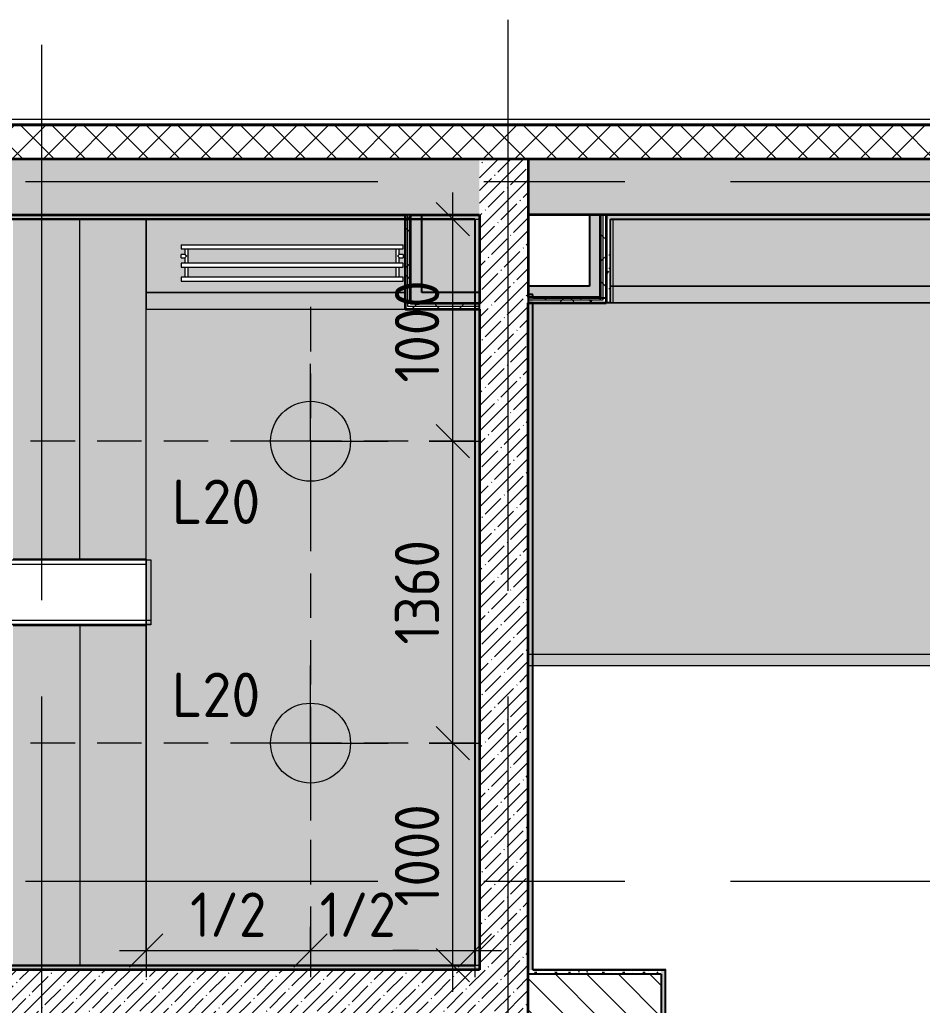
# Model space of a CAD drawing. Header units: millimetres. Extents: x 81425 to 274970, y -8553 to 29000.
# Drawn here: x 98510 to 102574, y 17591 to 22028 of the extents above; entities that cross this region are included whole.
import ezdxf

# ---------------------------------------------------------------- set-up
doc = ezdxf.new("R2010")
doc.units = ezdxf.units.MM
doc.linetypes.add('ADSK_Штрих_ш2 п1', pattern=[300, 200, -100])
doc.linetypes.add('Осевая', pattern=[3175, 635, -476.25, 1587.5, -476.25])
for name, color, linetype, lineweight in [('A-ANNO-DIMS', 7, 'Continuous', 9), ('A-ANNO-DIMS-100', 7, 'Continuous', 9), ('A-ANNO-NOTE', 7, 'Continuous', 9), ('A-DETL-2', 7, 'ADSK_Штрих_ш2 п1', 9), ('A-WALL', 7, 'Continuous', 9), ('E-LITE-EQPM-IDEN', 7, 'Continuous', 9), ('I-WALL', 7, 'Continuous', 9), ('M-EQPM', 7, 'Continuous', 9), ('S-STRS-2', 7, 'Continuous', 9), ('Оси', 7, 'Continuous', 9), ('Оси-2', 7, 'Осевая', 9)]:
    doc.layers.add(name, color=color, linetype=linetype, lineweight=lineweight)
for name, color, linetype, lineweight, true_color in [('A-CLNG-1', 7, 'Continuous', 9, 0xc0c0c0), ('A-WALL-1', 7, 'Continuous', 35, 0x3c3c3c), ('A-WALL-2', 7, 'Continuous', 25, 0x3c3c3c), ('A-WALL-4', 7, 'Continuous', 13, 0x3c3c3c), ('A-WALL-FNSH-1', 7, 'Continuous', 9, 0x3c3c3c), ('A-WALL-FNSH-2', 7, 'Continuous', 13, 0x3c3c3c)]:
    doc.layers.add(name, color=color, linetype=linetype, lineweight=lineweight, true_color=true_color)
doc.layers.add('A-CLNG-PATT-1', color=7, linetype='Continuous', lineweight=9, transparency=1)
doc.layers.add('S-STRS-1', color=7, linetype='Continuous', lineweight=13, transparency=1)
doc.styles.add('GOST Common', font='GOST_Common.ttf', dxfattribs={"height": 200})
doc.styles.add('ISOCPEUR_2', font='isocpeur.ttf', dxfattribs={"width": 0.9, "height": 200})
doc.dimstyles.new('ISO-2_0_0_9К_Средний_округл2', dxfattribs={"dimscale": 304.8, "dimtxt": 199.196235, "dimasz": 0.492126, "dimexe": 0.393701, "dimexo": 0, "dimgap": 0, "dimtad": 1, "dimdec": 0, "dimrnd": 10, "dimzin": 0, "dimdsep": 46, "dimtxsty": 'ISOCPEUR_2', "dimblk1": 'OBLIQUE', "dimblk2": 'OBLIQUE', "dimsah": 1, "dimcen": 0.09, "dimdle": 0.393701, "dimazin": 0, "dimtfac": 1, "dimtdec": 4, "dimtix": 1, "dimtmove": 0, "dimatfit": 3, "dimfxl": 1, "dimtvp": 1, "dimtolj": 1, "dimtzin": 0, "dimarcsym": 2})
doc.dimstyles.new('ISO-2_0_0_9К_Средний_округл2_1', dxfattribs={"dimscale": 304.8, "dimtxt": 199.196235, "dimasz": 0.492126, "dimexe": 0.393701, "dimexo": 0, "dimgap": 0, "dimtad": 1, "dimdec": 0, "dimrnd": 10, "dimzin": 0, "dimdsep": 46, "dimtxsty": 'ISOCPEUR_2', "dimblk1": 'OBLIQUE', "dimblk2": 'OBLIQUE', "dimsah": 1, "dimcen": 0.09, "dimdle": 0.393701, "dimazin": 0, "dimtfac": 1, "dimtdec": 4, "dimtix": 1, "dimtmove": 1, "dimatfit": 3, "dimfxl": 1, "dimtvp": 1, "dimtolj": 1, "dimtzin": 0, "dimarcsym": 2})
pattern_1 = [(45, (0, 0), (-57.024626, 57.024626), []), (45, (57.025, 0), (-57.024626, 57.024626), [100.806, -20.161, 3.353, -16.808])]
pattern_2 = [(0, (0, 0), (121.92, 30.48), [10.058, -81.382, 10.058, -81.382, -487.68]), (0, (0, 0), (121.92, 30.48), [-182.88, 10.058, -172.822, 10.058, -81.382, -213.36]), (0, (0, 0), (121.92, 30.48), [-457.2, 10.058, -50.902, 10.058, -142.342]), (120, (45.72, 15.24), (-87.356454, 90.345817), [10.058, -81.382, 10.058, -81.382, -487.68]), (120, (45.72, 15.24), (-87.356454, 90.345817), [-182.88, 10.058, -172.822, 10.058, -81.382, -213.36]), (120, (45.72, 15.24), (-87.356454, 90.345817), [-457.2, 10.058, -50.902, 10.058, -142.342]), (240, (60.96, 76.2), (-34.563546, -120.825817), [10.058, -81.382, 10.058, -81.382, -487.68]), (240, (60.96, 76.2), (-34.563546, -120.825817), [-182.88, 10.058, -172.822, 10.058, -81.382, -213.36]), (240, (60.96, 76.2), (-34.563546, -120.825817), [-457.2, 10.058, -50.902, 10.058, -142.342])]
pattern_3 = [(45, (0, 0), (-106.06602, 106.06602), []), (135, (0, 0), (-106.06602, -106.06602), [])]

# ---------------------------------------------------------------- blocks, each defined once
blk = doc.blocks.new('radiator_prado_classic_z_tip_30_po exemplyaru - Classic Z Тип 30-300-31189092-План расстановки осветительного оборудования 1 этажа в осях 23-33')
at = {"layer": 'M-EQPM'}
for p, q in [((0, 228), (0, 210)), ((1000, 228), (0, 228)), ((1000, 210), (1000, 228)), ((0, 210), (1000, 210)), ((17.5, 210), (17.5, 164)), ((32.5, 164), (32.5, 210)), ((967.5, 210), (967.5, 164)), ((982.5, 164), (982.5, 210)), ((1000, 164), (0, 164)), ((0, 164), (0, 146)), ((0, 146), (1000, 146)), ((17.5, 146), (17.5, 121.5)), ((32.5, 82), (32.5, 146)), ((967.5, 146), (967.5, 82)), ((982.5, 121.5), (982.5, 146)), ((1000, 146), (1000, 164)), ((17.5, 121.5), (0, 121.5)), ((17.5, 121.5), (0, 121.5)), ((0, 121.5), (0, 121.2)), ((0, 106.5), (0, 121.5)), ((0, 121.2), (0, 121.2)), ((0, 106.8), (0, 106.5)), ((0, 106.8), (0, 106.8)), ((0, 106.5), (17.5, 106.5)), ((0, 106.5), (17.5, 106.5)), ((17.5, 106.5), (17.5, 82)), ((1000, 121.5), (982.5, 121.5)), ((1000, 121.5), (982.5, 121.5)), ((982.5, 82), (982.5, 106.5)), ((982.5, 106.5), (1000, 106.5)), ((982.5, 106.5), (1000, 106.5)), ((1000, 121.5), (1000, 106.5)), ((1000, 121.2), (1000, 121.5)), ((1000, 121.5), (1000, 121.2)), ((1000, 121.2), (1000, 121.5)), ((1000, 106.5), (1000, 106.8)), ((1000, 106.8), (1000, 106.5)), ((1000, 106.5), (1000, 106.8)), ((1000, 82), (0, 82)), ((0, 82), (0, 64)), ((1000, 64), (0, 64)), ((1000, 64), (1000, 82))]:
    blk.add_line(p, q, dxfattribs=at)
for points, knots in [([(25, 114), (24.5, 114.5), (23.6, 115.4), (22.4, 116.6), (21.6, 117.4), (21.1, 117.9), (20.8, 118.2), (20.5, 118.5), (20.2, 118.8), (19.8, 119.1), (19.6, 119.4), (19.3, 119.7), (19, 120), (18.7, 120.3), (18.5, 120.5), (18.3, 120.7), (18.1, 120.9), (17.9, 121.1), (17.8, 121.2), (17.7, 121.3), (17.5, 121.5), (17.5, 121.5), (17.5, 121.5)], [0, 0, 0, 0, 0.142857, 0.285714, 0.357143, 0.392857, 0.428571, 0.464286, 0.5, 0.535714, 0.571429, 0.607143, 0.642857, 0.678571, 0.714286, 0.75, 0.785714, 0.821429, 0.857143, 0.892857, 0.928571, 1, 1, 1, 1]), ([(17.5, 106.5), (17.5, 106.5), (17.5, 106.5), (17.7, 106.7), (17.8, 106.8), (17.9, 106.9), (18.1, 107.1), (18.3, 107.3), (18.5, 107.5), (18.7, 107.7), (19, 108), (19.3, 108.3), (19.6, 108.6), (19.8, 108.9), (20.3, 109.3), (20.7, 109.7), (21.1, 110.1), (21.6, 110.6), (22.4, 111.4), (23.6, 112.6), (24.5, 113.5), (25, 114)], [0, 0, 0, 0, 0.071429, 0.107143, 0.142857, 0.178571, 0.214286, 0.25, 0.285714, 0.321429, 0.357143, 0.392857, 0.428571, 0.464286, 0.5, 0.571429, 0.607143, 0.642857, 0.714286, 0.857143, 1, 1, 1, 1]), ([(975, 114), (975.5, 114.5), (976.4, 115.4), (977.6, 116.6), (978.4, 117.4), (978.9, 117.9), (979.2, 118.2), (979.5, 118.5), (979.8, 118.8), (980.1, 119.2), (980.4, 119.4), (980.7, 119.7), (981, 120), (981.3, 120.3), (981.5, 120.5), (981.7, 120.7), (981.9, 120.9), (982.1, 121.1), (982.2, 121.2), (982.3, 121.3), (982.5, 121.5), (982.5, 121.5), (982.5, 121.5)], [0, 0, 0, 0, 0.142857, 0.285714, 0.357143, 0.392857, 0.428571, 0.464286, 0.5, 0.535714, 0.571429, 0.607143, 0.642857, 0.678571, 0.714286, 0.75, 0.785714, 0.821429, 0.857143, 0.892857, 0.928571, 1, 1, 1, 1]), ([(982.5, 106.5), (982.5, 106.5), (982.5, 106.5), (982.3, 106.7), (982.2, 106.8), (982.1, 106.9), (981.9, 107.1), (981.7, 107.3), (981.5, 107.5), (981.3, 107.7), (981, 108), (980.7, 108.3), (980.4, 108.6), (980.1, 108.8), (979.7, 109.3), (979.3, 109.7), (978.9, 110.1), (978.4, 110.6), (977.6, 111.4), (976.4, 112.6), (975.5, 113.5), (975, 114)], [0, 0, 0, 0, 0.071429, 0.107143, 0.142857, 0.178571, 0.214286, 0.25, 0.285714, 0.321429, 0.357143, 0.392857, 0.428571, 0.464286, 0.5, 0.571429, 0.607143, 0.642857, 0.714286, 0.857143, 1, 1, 1, 1])]:
    blk.add_open_spline(points, degree=3, knots=knots, dxfattribs=at)
blk = doc.blocks.new('Зашивка приборов отопления - Зашивка приборов отопления-33267402-План расстановки осветительного оборудования 1 этажа в осях 23-33')
at = {"layer": 'A-WALL'}
for p, q in [((101170, 20829), (101181, 20829)), ((101181, 20829), (101170, 20829)), ((101181, 20829), (105530, 20829)), ((105530, 20829), (101181, 20829)), ((101150, 20754), (105530, 20754))]:
    blk.add_line(p, q, dxfattribs=at)
blk = doc.blocks.new('Зашивка приборов отопления32 - Зашивка приборов отопления-33323791-План расстановки осветительного оборудования 1 этажа в осях 23-33')
at = {"layer": 'A-WALL'}
for p, q in [((126595, 120), (125430, 120)), ((126595, 45), (126595, 120)), ((126595, 45), (125430, 45)), ((125430, 45), (126595, 45)), ((126595, -285), (126595, 45)), ((126595, -285), (126595, 45))]:
    blk.add_line(p, q, dxfattribs=at)
blk = doc.blocks.new('DIMBLOCK160-План расстановки осветительного оборудования 1 этажа в осях 23-33')
at = {"layer": 'A-ANNO-DIMS-100'}
for p, q in [((99080, 19600), (99080, 17717.3)), ((99080, 17837.3), (99080, 19600)), ((99819.5, 17943.4), (99819.5, 17717.3)), ((99819.5, 17837.3), (99819.5, 17943.4)), ((98960, 17837.3), (99819.5, 17837.3))]:
    blk.add_line(p, q, dxfattribs=at)
at = {"layer": 'A-ANNO-DIMS-100', "lineweight": 20}
for p, q in [((99080, 17837.3), (99155, 17912.3)), ((99819.5, 17837.3), (99894.5, 17912.3)), ((99080, 17837.3), (99005, 17762.3)), ((99819.5, 17837.3), (99744.5, 17762.3))]:
    blk.add_line(p, q, dxfattribs=at)
at = {"layer": 'A-ANNO-DIMS-100', "color": 0, "insert": (99277.4, 18098.6), "char_height": 200, "width": 413.715, "attachment_point": 1, "line_spacing_factor": 1.149209, "style": 'ISOCPEUR_2'}
blk.add_mtext('1/2', dxfattribs=at)
blk = doc.blocks.new('_Oblique')
at = {"color": 0, "linetype": 'ByBlock', "lineweight": -2}
blk.add_line((-0.5, -0.5), (0.5, 0.5), dxfattribs=at)
blk = doc.blocks.new('DIMBLOCK161-План расстановки осветительного оборудования 1 этажа в осях 23-33')
at = {"layer": 'A-ANNO-DIMS-100'}
for p, q in [((99819.5, 17943.4), (99819.5, 17717.3)), ((99819.5, 17837.3), (99819.5, 17943.4)), ((100559, 17943.4), (100559, 17717.3)), ((100559, 17837.3), (100559, 17943.4)), ((99819.5, 17837.3), (100679, 17837.3)), ((99860.7, 17837.3), (100305.5, 17837.3)), ((100305.5, 17837.3), (100189.3, 17837.3))]:
    blk.add_line(p, q, dxfattribs=at)
at = {"layer": 'A-ANNO-DIMS-100', "lineweight": 20}
for p, q in [((99819.5, 17837.3), (99894.5, 17912.3)), ((100559, 17837.3), (100634, 17912.3)), ((99819.5, 17837.3), (99744.5, 17762.3)), ((100559, 17837.3), (100484, 17762.3))]:
    blk.add_line(p, q, dxfattribs=at)
at = {"layer": 'A-ANNO-DIMS-100', "color": 0, "insert": (99860.7, 18098.6), "char_height": 200, "width": 413.715, "attachment_point": 1, "line_spacing_factor": 1.149209, "style": 'ISOCPEUR_2'}
blk.add_mtext('1/2', dxfattribs=at)
blk = doc.blocks.new('DIMBLOCK162-План расстановки осветительного оборудования 1 этажа в осях 23-33')
at = {"layer": 'A-ANNO-DIMS-100', "lineweight": 20}
for p, q in [((100460.3, 18771), (100385.3, 18846)), ((100460.3, 18771), (100535.3, 18696)), ((100460.3, 17771), (100385.3, 17846)), ((100460.3, 17771), (100535.3, 17696))]:
    blk.add_line(p, q, dxfattribs=at)
at = {"layer": 'A-ANNO-DIMS-100'}
for p, q in [((100354.3, 18771), (100580.3, 18771)), ((100460.3, 18771), (100354.3, 18771)), ((100460.3, 17651), (100460.3, 18771)), ((100354.3, 17771), (100580.3, 17771)), ((100460.3, 17771), (100354.3, 17771))]:
    blk.add_line(p, q, dxfattribs=at)
at = {"layer": 'A-ANNO-DIMS-100', "color": 0, "insert": (100199, 18035.4), "char_height": 200, "width": 565.411, "attachment_point": 1, "rotation": 90, "line_spacing_factor": 1.149209, "style": 'ISOCPEUR_2'}
blk.add_mtext('1000', dxfattribs=at)
blk = doc.blocks.new('DIMBLOCK163-План расстановки осветительного оборудования 1 этажа в осях 23-33')
at = {"layer": 'A-ANNO-DIMS-100', "lineweight": 20}
for p, q in [((100460.3, 20130), (100385.3, 20205)), ((100460.3, 20130), (100535.3, 20055)), ((100460.3, 18771), (100385.3, 18846)), ((100460.3, 18771), (100535.3, 18696))]:
    blk.add_line(p, q, dxfattribs=at)
at = {"layer": 'A-ANNO-DIMS-100'}
for p, q in [((100354.3, 20130), (100580.3, 20130)), ((100460.3, 20130), (100354.3, 20130)), ((100460.3, 18771), (100460.3, 20130)), ((100354.3, 18771), (100580.3, 18771)), ((100460.3, 18771), (100354.3, 18771))]:
    blk.add_line(p, q, dxfattribs=at)
at = {"layer": 'A-ANNO-DIMS-100', "color": 0, "insert": (100199, 19214.9), "char_height": 200, "width": 565.411, "attachment_point": 1, "rotation": 90, "line_spacing_factor": 1.149209, "style": 'ISOCPEUR_2'}
blk.add_mtext('1360', dxfattribs=at)
blk = doc.blocks.new('DIMBLOCK164-План расстановки осветительного оборудования 1 этажа в осях 23-33')
at = {"layer": 'A-ANNO-DIMS-100'}
for p, q in [((100460.3, 20130), (100460.3, 21250)), ((100354.3, 21130), (100580.3, 21130)), ((100460.3, 21130), (100354.3, 21130)), ((100354.3, 20130), (100580.3, 20130)), ((100460.3, 20130), (100354.3, 20130))]:
    blk.add_line(p, q, dxfattribs=at)
at = {"layer": 'A-ANNO-DIMS-100', "lineweight": 20}
for p, q in [((100460.3, 21130), (100385.3, 21205)), ((100460.3, 21130), (100535.3, 21055)), ((100460.3, 20130), (100385.3, 20205)), ((100460.3, 20130), (100535.3, 20055))]:
    blk.add_line(p, q, dxfattribs=at)
at = {"layer": 'A-ANNO-DIMS-100', "color": 0, "insert": (100199, 20394.4), "char_height": 200, "width": 565.411, "attachment_point": 1, "rotation": 90, "line_spacing_factor": 1.149209, "style": 'ISOCPEUR_2'}
blk.add_mtext('1000', dxfattribs=at)

msp = doc.modelspace()

# ---------------------------------------------------------------- hatches: boundary and pattern name
at = {"layer": 'A-CLNG-PATT-1'}
msp.add_hatch(color=256, dxfattribs=at).paths.add_polyline_path([(100965.4, 19170), (110529, 19170), (110529, 20870), (110329, 20870), (110329, 21130), (108490, 21130), (108490, 20750), (108130, 20750), (108130, 21130), (106070, 21129), (106070, 20750), (105530, 20750), (105530, 21130), (101181, 21130), (101181, 20754), (100821, 20754), (100821, 19170), (100832, 19170)])
at = {"layer": 'A-WALL'}
h = msp.add_hatch(dxfattribs=at)
h.set_pattern_fill('FP_4', color=256, style=0, pattern_type=2)
h.set_pattern_definition([(45, (0, 0), (-70.71068, 70.71068), []), (135, (0, 0), (-70.71068, -70.71068), [])])
h.paths.add_polyline_path([(125233, 21400), (125238, 21400), (125238, 21550), (110941.5, 21550), (111050, 21400), (125230, 21400)])
h.paths.add_polyline_path([(110464.9, 21400), (110803.2, 21400), (110694.6, 21550), (96610, 21550), (96610, 21400), (110350, 21400)])
h.paths.add_polyline_path([(93156, 21400), (93310, 21400), (93310, 21550), (93060, 21550), (93060, 21400)])
at = {"layer": 'I-WALL'}
h = msp.add_hatch(dxfattribs=at)
h.set_pattern_fill('FP_1', color=256, style=0, pattern_type=2)
h.set_pattern_definition(pattern_1)
h.paths.add_polyline_path([(100146.1, 21150), (100580, 21150), (100580, 21400), (96610, 21400), (96610, 21150), (99813.2, 21150)])
h.paths.add_polyline_path([(93310, 21150), (93310, 21400), (93060, 21400), (93060, 21150), (93156, 21150)])
h = msp.add_hatch(dxfattribs=at)
h.set_pattern_fill('FP_1', color=256, style=0, pattern_type=2)
h.set_pattern_definition(pattern_1)
h.paths.add_polyline_path([(100800, 17750), (100800, 21400), (100580, 21400), (100580, 17750)])
h = msp.add_hatch(dxfattribs=at)
h.set_pattern_fill('FP_1', color=256, style=0, pattern_type=2)
h.set_pattern_definition(pattern_1)
h.paths.add_polyline_path([(110350, 21150), (110350, 21400), (106050, 21400), (106050, 21150), (109799.1, 21150)])
h.paths.add_polyline_path([(105550, 21150), (105550, 21400), (100800, 21400), (100800, 21150), (105530, 21150)])
h = msp.add_hatch(dxfattribs=at)
h.set_pattern_fill('FP_38', color=256, style=0, pattern_type=2)
h.set_pattern_definition(pattern_2)
h.paths.add_polyline_path([(100559, 21130), (100560, 21130), (100560, 21150), (96610, 21150), (96610, 21130), (100479, 21130)])
h = msp.add_hatch(dxfattribs=at)
h.set_pattern_fill('FP_42', color=256, style=0, pattern_type=2)
h.set_pattern_definition(pattern_3)
h.paths.add_polyline_path([(100257.5, 20725), (100257.5, 21150), (100245, 21150), (100245, 20725)])
h = msp.add_hatch(dxfattribs=at)
h.set_pattern_fill('FP_42', color=256, style=0, pattern_type=2)
h.set_pattern_definition(pattern_3)
h.paths.add_polyline_path([(100270, 20737.5), (100270, 21150), (100257.5, 21150), (100257.5, 20737.5)])
for points in [[(100320, 20750), (100320, 21150), (100270, 21150), (100270, 20750), (100312.5, 20750)], [(101125, 20779), (101125, 21150), (101075, 21150), (101075, 20779)], [(101075, 20779), (101075, 20829), (100800, 20829), (100800, 20779)], [(100580, 20750), (100580, 20800), (100320, 20800), (100320, 20750), (100479, 20750)], [(110530, 19120), (110530, 19170), (100800, 19170), (100800, 19120), (110464.9, 19120)]]:
    msp.add_hatch(color=256, dxfattribs=at).paths.add_polyline_path(points)
h = msp.add_hatch(dxfattribs=at)
h.set_pattern_fill('FP_38', color=256, style=0, pattern_type=2)
h.set_pattern_definition(pattern_2)
h.paths.add_polyline_path([(100580, 17770), (100580, 21150), (100560, 21150), (100560, 17770)])
h = msp.add_hatch(dxfattribs=at)
h.set_pattern_fill('FP_42', color=256, style=0, pattern_type=2)
h.set_pattern_definition(pattern_3)
h.paths.add_polyline_path([(101137.5, 20766.5), (101137.5, 21150), (101125, 21150), (101125, 20766.5)])
h = msp.add_hatch(dxfattribs=at)
h.set_pattern_fill('FP_42', color=256, style=0, pattern_type=2)
h.set_pattern_definition(pattern_3)
h.paths.add_polyline_path([(101137.5, 20754), (101150, 20754), (101150, 21150), (101137.5, 21150), (101137.5, 20766.5)])
h = msp.add_hatch(dxfattribs=at)
h.set_pattern_fill('FP_38', color=256, style=0, pattern_type=2)
h.set_pattern_definition(pattern_2)
h.paths.add_polyline_path([(105530, 21130), (105530, 21150), (101150, 21150), (101150, 21130), (104473.3, 21130)])
h = msp.add_hatch(dxfattribs=at)
h.set_pattern_fill('FP_38', color=256, style=0, pattern_type=2)
h.set_pattern_definition(pattern_2)
h.paths.add_polyline_path([(101170, 20775), (101170, 21130), (101150, 21130), (101150, 20775)])
h = msp.add_hatch(dxfattribs=at)
h.set_pattern_fill('FP_38', color=256, style=0, pattern_type=2)
h.set_pattern_definition(pattern_2)
h.paths.add_polyline_path([(100820, 17750), (100820, 20791.5), (100800, 20791.5), (100800, 17750)])
h = msp.add_hatch(dxfattribs=at)
h.set_pattern_fill('FP_42', color=256, style=0, pattern_type=2)
h.set_pattern_definition(pattern_3)
h.paths.add_polyline_path([(100800, 20766.5), (101125, 20766.5), (101125, 20779), (100800, 20779)])
h = msp.add_hatch(dxfattribs=at)
h.set_pattern_fill('FP_38', color=256, style=0, pattern_type=2)
h.set_pattern_definition(pattern_2)
h.paths.add_polyline_path([(100820, 20755), (101170, 20755), (101170, 20775), (100820, 20775)])
h = msp.add_hatch(dxfattribs=at)
h.set_pattern_fill('FP_42', color=256, style=0, pattern_type=2)
h.set_pattern_definition(pattern_3)
h.paths.add_polyline_path([(100320, 20725), (100580, 20725), (100580, 20737.5), (100257.5, 20737.5), (100257.5, 20725), (100312.5, 20725)])
h = msp.add_hatch(dxfattribs=at)
h.set_pattern_fill('FP_42', color=256, style=0, pattern_type=2)
h.set_pattern_definition(pattern_3)
h.paths.add_polyline_path([(100312.5, 20737.5), (100580, 20737.5), (100580, 20750), (100270, 20750), (100270, 20737.5)])
h = msp.add_hatch(dxfattribs=at)
h.set_pattern_fill('FP_42', color=256, style=0, pattern_type=2)
h.set_pattern_definition(pattern_3)
h.paths.add_polyline_path([(101125, 20754), (101137.5, 20754), (101137.5, 20766.5), (100800, 20766.5), (100800, 20754), (101075, 20754)])
h = msp.add_hatch(dxfattribs=at)
h.set_pattern_fill('FP_38', color=256, style=0, pattern_type=2)
h.set_pattern_definition(pattern_2)
h.paths.add_polyline_path([(100580, 17750), (100580, 17770), (94580, 17770), (94580, 17750), (100479, 17750)])
h = msp.add_hatch(dxfattribs=at)
h.set_pattern_fill('FP_1', color=256, style=0, pattern_type=2)
h.set_pattern_definition(pattern_1)
h.paths.add_polyline_path([(100108, 17530), (100800, 17530), (100800, 17750), (94800, 17750), (94800, 17530), (98720, 17530)])
h = msp.add_hatch(dxfattribs=at)
h.set_pattern_fill('FP_38', color=256, style=0, pattern_type=2)
h.set_pattern_definition(pattern_2)
h.paths.add_polyline_path([(101398, 17730), (101398, 17750), (100800, 17750), (100800, 17730)])
h = msp.add_hatch(dxfattribs=at)
h.set_pattern_fill('FP_3', color=256, style=0, pattern_type=2)
h.set_pattern_definition([(135, (0, 0), (-70.71068, -70.71068), [])])
h.paths.add_polyline_path([(101198, 17530), (101398, 17530), (101398, 17730), (100800, 17730), (100800, 17530)])
h = msp.add_hatch(dxfattribs=at)
h.set_pattern_fill('FP_38', color=256, style=0, pattern_type=2)
h.set_pattern_definition(pattern_2)
h.paths.add_polyline_path([(101398, 13557), (101418, 13557), (101418, 17750), (101398, 17750), (101398, 13617.1)])
at = {"layer": 'S-STRS-1'}
for points in [[(98480, 19600), (98780, 19600), (98780, 21130), (98480, 21130), (98480, 19706.4)], [(98780, 19600), (98780, 21130), (98480, 21130), (98480, 19600)], [(98780, 19600), (99080, 19600), (99080, 21130), (98780, 21130), (98780, 19706.4)], [(98780, 19600), (99080, 19600), (99080, 21130), (98780, 21130), (98780, 19706.4)], [(98780, 17770), (98780, 19300), (98480, 19300), (98480, 17770), (98720, 17770)], [(98780, 17770), (98780, 19300), (98480, 19300), (98480, 17770), (98720, 17770)], [(99080, 17770), (99080, 19300), (98780, 19300), (98780, 17770)], [(99080, 17770), (99080, 19300), (98780, 19300), (98780, 17770)]]:
    msp.add_hatch(color=256, dxfattribs=at).paths.add_polyline_path(points)
h = msp.add_hatch(color=256, dxfattribs=at)
h.paths.add_polyline_path([(100236.7, 20970.8), (100236.1, 20957.1), (100219.2, 20956.8), (100219.2, 20932.3), (100236.7, 20932.3), (100236.7, 20914.3), (100219.2, 20914.3), (100219.2, 20868.3), (100236.7, 20868.3), (100236.7, 20850.3), (99236.7, 20850.3), (99236.7, 20868.3), (99254.2, 20868.3), (99254.2, 20914.3), (99236.7, 20914.3), (99236.7, 20932.3), (99254.2, 20932.3), (99254.2, 20957.1), (99236.7, 20957.8), (99236.7, 20971.5), (99254.2, 20971.8), (99254.2, 20996.3), (99236.7, 20996.3), (99236.7, 21014.3), (100236.7, 21014.3), (100236.7, 20996.3), (100219.2, 20996.3), (100219.2, 20971.5), (100236.7, 20971.5)])
h.paths.add_polyline_path([(99080, 17770), (100560, 17771), (100560, 20725), (100245, 20725), (100245, 21130), (99080, 21130), (99080, 19300)])
h.paths.add_polyline_path([(100479, 20800), (100560, 20800), (100559, 21130), (100320, 21130), (100320, 20800)])
h.paths.add_polyline_path([(99480.4, 20868.3), (100204.2, 20868.3), (100204.2, 20914.3), (99269.2, 20914.3), (99269.2, 20868.3), (99313.9, 20868.3)])
h.paths.add_polyline_path([(100146.1, 20932.3), (100204.2, 20932.3), (100204.2, 20996.3), (99269.2, 20996.3), (99269.2, 20932.3), (99813.2, 20932.3)])
h.paths.add_polyline_path([(99260.2, 20962.9), (99261.7, 20964.3), (99259.3, 20965.7), (99259.8, 20964.3)])
h = msp.add_hatch(color=256, dxfattribs=at)
h.paths.add_polyline_path([(99080, 17770), (100560, 17771), (100560, 20725), (99080, 20725), (99080, 19595), (99100, 19595), (99100, 19305), (99080, 19305), (99080, 19300)])
h.paths.add_polyline_path([(100320, 20800), (100560, 20800), (100559, 21130), (100320, 21130), (100320, 20840)])

# ---------------------------------------------------------------- linework, layer by layer
at = {"layer": 'A-ANNO-NOTE'}
for p, q in [((99819.5, 20130), (99819.5, 20478.9)), ((99819.5, 20130), (99470.6, 20130)), ((99819.5, 20130), (99819.5, 19781.1)), ((99819.5, 20130), (100168.4, 20130)), ((99819.5, 18771), (99819.5, 19119.9)), ((99819.5, 18771), (99470.6, 18771)), ((99819.5, 18771), (99819.5, 18422.1)), ((99819.5, 18771), (100168.4, 18771))]:
    msp.add_line(p, q, dxfattribs=at)
for centre in [(99819.5, 20130), (99819.5, 18771)]:
    msp.add_circle(centre, 180, dxfattribs=at)
at = {"layer": 'A-CLNG-1'}
for p in [(101181, 21130), (101150, 20754)]:
    msp.add_line(p, (101181, 20754), dxfattribs=at)
at = {"layer": 'A-DETL-2'}
for p, q in [((99819.5, 20734.8), (99819.5, 17760.7)), ((100559, 20130), (93050, 20130)), ((100559, 18771), (93065.2, 18771))]:
    msp.add_line(p, q, dxfattribs=at)
at = {"layer": 'A-WALL'}
for p, q in [((96570, 21580), (111141.9, 21580)), ((110694.6, 21550), (96610, 21550)), ((100257.5, 20737.5), (100257.5, 21150)), ((101137.5, 20766.5), (101137.5, 21150)), ((100580, 20737.5), (100257.5, 20737.5)), ((100800, 20766.5), (101137.5, 20766.5)), ((100821, 19120), (100820, 19120)), ((100560, 17771), (100559, 17771)), ((100821, 17751), (100821, 17750))]:
    msp.add_line(p, q, dxfattribs=at)
at = {"layer": 'A-WALL-1'}
for p, q in [((105550, 21400), (96610, 21400)), ((100800, 21400), (100800, 20779)), ((96610, 21150), (100245, 21150)), ((100245, 21150), (100245, 20725)), ((100270, 21150), (100580, 21150)), ((100270, 20750), (100270, 21150)), ((100580, 21150), (100580, 20750)), ((105550, 21150), (100800, 21150)), ((101125, 20779), (101125, 21150)), ((101150, 21150), (101150, 20754)), ((100800, 20779), (101125, 20779)), ((100245, 20725), (100580, 20725)), ((100580, 20750), (100270, 20750)), ((100580, 20725), (100580, 17750)), ((100800, 17530), (100800, 20754)), ((100800, 20754), (101150, 20754)), ((100580, 17750), (94580, 17750))]:
    msp.add_line(p, q, dxfattribs=at)
at = {"layer": 'A-WALL-2'}
for p, q in [((100560, 21130), (96610, 21130)), ((100270, 21150), (100245, 21150)), ((100320, 20800), (100320, 21150)), ((100560, 21130), (100560, 17770)), ((101075, 21150), (101075, 20829)), ((101170, 20755), (101170, 21130)), ((101170, 21130), (105530, 21130)), ((101075, 20829), (100800, 20829)), ((100580, 20800), (100320, 20800)), ((100820, 20791.5), (100800, 20791.5)), ((100800, 20779), (100800, 20754)), ((100820, 20775), (100820, 20791.5)), ((101150, 20775), (100820, 20775)), ((100580, 20725), (100580, 20750)), ((100820, 17750), (100820, 20755)), ((100820, 20755), (101170, 20755)), ((94560, 17770), (100560, 17770)), ((101398, 17730), (100800, 17730)), ((100820, 17750), (101418, 17750)), ((101398, 17730), (101398, 13400)), ((101418, 13557), (101418, 17750))]:
    msp.add_line(p, q, dxfattribs=at)
at = {"layer": 'A-WALL-4'}
for p, q in [((110530, 19170), (100800, 19170)), ((100800, 19120), (100820, 19120)), ((100821, 19120), (106071, 19120))]:
    msp.add_line(p, q, dxfattribs=at)
at = {"layer": 'A-WALL-FNSH-1'}
msp.add_line((125238, 21558), (96610, 21558), dxfattribs=at)
at = {"layer": 'A-WALL-FNSH-2'}
for p, q in [((125238, 21553), (96610, 21553)), ((98198.9, 21129), (100559, 21129)), ((100559, 21129), (100559, 17771)), ((101171, 20754), (101171, 21130)), ((100270, 20750), (100270, 20749)), ((100270, 20749), (100549, 20749)), ((100549, 20749), (100549, 20750)), ((101170, 20755), (101170, 20754)), ((101170, 20754), (101171, 20754)), ((100821, 17751), (100821, 19120)), ((100559, 17771), (94559, 17771)), ((101419, 17751), (100821, 17751)), ((101419, 13557), (101419, 17751))]:
    msp.add_line(p, q, dxfattribs=at)
at = {"layer": 'I-WALL'}
for p, q in [((98800.5, 21129), (98800.5, 21130)), ((98925.6, 21130), (98925.6, 21129)), ((99059.5, 21130), (99059.5, 21129)), ((99065, 21129), (99065, 21130)), ((99073.5, 21129), (99073.5, 21130)), ((99079, 20750), (99079, 21129)), ((99080, 21130), (99080, 20750)), ((99179.6, 21129), (99179.6, 21130)), ((100559, 21129), (100559, 21130)), ((105529, 21129), (101171, 21129)), ((99080, 20750), (99079, 20750)), ((100821, 20754), (100821, 19170)), ((108129, 20753), (100821, 20753)), ((101171, 20753), (101171, 20754)), ((101181, 20754), (108130, 20754)), ((99080, 19575), (95789.5, 19575)), ((95940, 19596), (99101, 19596)), ((99100, 19595), (95940, 19595)), ((98610, 19595), (98610, 19596)), ((99080, 19325), (99080, 19595)), ((99100, 19596), (99100, 19305)), ((99101, 19596), (99101, 19304)), ((95789.5, 19325), (99100, 19325)), ((99101, 19305), (95789.5, 19305)), ((98621, 19304), (98621, 19305)), ((99101, 19304), (94899, 19304)), ((99011, 17771), (99011, 17770)), ((99075.7, 17770), (99075.7, 17771)), ((99280.4, 17771), (99280.4, 17770)), ((99373.2, 17770), (99373.2, 17771)), ((100559, 17770), (100559, 17771))]:
    msp.add_line(p, q, dxfattribs=at)
at = {"layer": 'S-STRS-2'}
for p, q in [((98780, 19600), (98780, 21130)), ((98780, 19600), (98780, 21130)), ((98780, 19600), (98780, 21130)), ((98780, 19600), (98780, 21130)), ((99080, 19600), (99080, 21130)), ((99080, 19600), (99080, 21130)), ((99080, 20800), (99080, 21130)), ((99080, 20800), (99080, 21130)), ((99080, 20725), (99080, 20800)), ((99080, 20725), (99080, 20800)), ((99080, 19600), (99080, 20725)), ((99080, 19600), (99080, 20725)), ((98780, 19600), (98480, 19600)), ((98780, 19600), (98480, 19600)), ((99080, 19600), (98780, 19600)), ((99080, 19600), (98780, 19600)), ((99080, 19600), (99080, 19300)), ((99080, 19600), (99080, 19595)), ((99080, 19305), (99080, 19300)), ((98480, 19300), (98780, 19300)), ((98480, 19300), (98780, 19300)), ((98780, 19300), (99080, 19300)), ((98780, 19300), (98780, 17770)), ((98780, 19300), (98780, 17770)), ((98780, 19300), (99080, 19300)), ((98780, 19300), (98780, 17770)), ((98780, 19300), (98780, 17770)), ((99080, 19300), (99080, 17770)), ((99080, 19300), (99080, 17770)), ((99080, 19300), (99080, 17770))]:
    msp.add_line(p, q, dxfattribs=at)
at = {"layer": 'Оси'}
for p, q in [((100710, 19528.3), (100710, 22028.3)), ((98610, 19415.1), (98610, 21915.1))]:
    msp.add_line(p, q, dxfattribs=at)
at = {"layer": 'Оси-2'}
for p, q in [((84724.5, 21300), (122580, 21300)), ((100710, 406.8), (100710, 19528.3)), ((98610, 406.8), (98610, 19415.1)), ((84724.5, 18150), (122788, 18150))]:
    msp.add_line(p, q, dxfattribs=at)

# ---------------------------------------------------------------- block references
at = {"layer": 'A-WALL', "rotation": 180}
msp.add_blockref('Зашивка приборов отопления32 - Зашивка приборов отопления-33323791-План расстановки осветительного оборудования 1 этажа в осях 23-33', (225675, 20845), dxfattribs=at)
at = {"layer": 'A-WALL'}
msp.add_blockref('Зашивка приборов отопления - Зашивка приборов отопления-33267402-План расстановки осветительного оборудования 1 этажа в осях 23-33', (0, 0), dxfattribs=at)
at = {"layer": 'M-EQPM', "rotation": 180}
msp.add_blockref('radiator_prado_classic_z_tip_30_po exemplyaru - Classic Z Тип 30-300-31189092-План расстановки осветительного оборудования 1 этажа в осях 23-33', (100236.7, 21078.3), dxfattribs=at)

# ---------------------------------------------------------------- texts
at = {"layer": 'E-LITE-EQPM-IDEN', "char_height": 200, "width": 529.114, "attachment_point": 1, "style": 'GOST Common'}
for insert in [(99195.2, 19957.8), (99195.2, 19088.7)]:
    msp.add_mtext('L20', dxfattribs=dict(at, insert=insert))

# ---------------------------------------------------------------- dimensions: what is measured, and where the dimension line sits
at = {"layer": 'A-ANNO-DIMS'}
for base, p1, p2, override, picture, middle in [((100460.3, 21130), (100354.3, 20130), (100354.3, 21130), {"dimpost": '<>', "dimfxl": 1000}, 'DIMBLOCK164-План расстановки осветительного оборудования 1 этажа в осях 23-33', (100360.3, 20630)), ((100460.3, 20130), (100354.3, 18771), (100354.3, 20130), {"dimpost": '<>', "dimfxl": 1359}, 'DIMBLOCK163-План расстановки осветительного оборудования 1 этажа в осях 23-33', (100360.3, 19450.5)), ((100460.3, 18771), (100354.3, 17771), (100354.3, 18771), {"dimpost": '<>', "dimfxl": 1000}, 'DIMBLOCK162-План расстановки осветительного оборудования 1 этажа в осях 23-33', (100360.3, 18271))]:
    dim = msp.add_linear_dim(base=base, p1=p1, p2=p2, angle=90, dimstyle='ISO-2_0_0_9К_Средний_округл2', override=override, dxfattribs=at)
    dim.commit()
    dim.dimension.update_dxf_attribs({"geometry": picture, "text_midpoint": middle})
dim = msp.add_linear_dim(base=(99819.5, 17837.3), p1=(99080, 19600), p2=(99819.5, 17943.4), text='1/2', dimstyle='ISO-2_0_0_9К_Средний_округл2', override={"dimpost": '<>', "dimfxl": 1814.148414}, dxfattribs=at)
dim.commit()
dim.dimension.update_dxf_attribs({"geometry": 'DIMBLOCK160-План расстановки осветительного оборудования 1 этажа в осях 23-33', "text_midpoint": (99449.8, 17937.3)})
dim = msp.add_linear_dim(base=(100559, 17837.3), p1=(99819.5, 17943.4), p2=(100559, 17943.4), text='1/2', dimstyle='ISO-2_0_0_9К_Средний_округл2_1', override={"dimpost": '<>', "dimfxl": 739.5}, dxfattribs=at)
dim.commit()
dim.dimension.update_dxf_attribs({"geometry": 'DIMBLOCK161-План расстановки осветительного оборудования 1 этажа в осях 23-33', "text_midpoint": (100067.6, 17965.3), "dimtype": 160})

doc.saveas('drawing.dxf')
